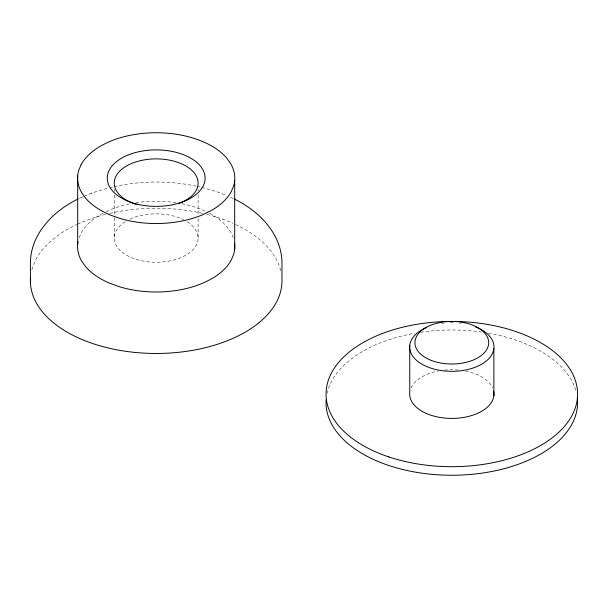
<?xml version="1.0" encoding="UTF-8"?>
<svg xmlns="http://www.w3.org/2000/svg" width="608" height="608" viewBox="0 0 608 608"><rect width="100%" height="100%" fill="white"/><g stroke="black" fill="none" stroke-linecap="round" stroke-linejoin="round"><path stroke-width="0.46" stroke-dasharray="3.04 2.28" d="M79.162 237.72L81.183 232.993A78.614 45.387 0 0 1 101.825 213.818L103.337 213.081M106.354 211.614L109.372 210.14A78.614 45.387 0 0 1 130.758 203.657M83.235 196.703L78.911 198.55L80.195 198.003M84.094 196.331L92.089 192.911L108.65 187.864M91.01 193.374L92.089 192.911M109.562 187.652L113.217 186.793M114.137 186.58C141.003 180.637 169.214 180.508 196.148 186.132M197.076 186.337L200.754 187.158M201.674 187.363L218.401 192.227L226.146 195.411M230.455 197.182L233.29 198.558M198.102 189.194L198.102 191.087M198.102 194.879L198.102 214.784M198.102 218.576L198.102 238.473M114.258 189.293L114.258 191.193M114.258 194.986L114.258 216.775M114.258 217.725L114.258 237.629M327.028 393.467A125.788 72.626 0 0 1 414.717 333.237M420.63 332.272A125.788 72.626 0 0 1 481.49 332.052M488.27 333.123A125.788 72.626 0 0 1 576.186 391.772M411.023 387.904A42.165 24.343 0 0 1 438.391 370.994M444.623 370.082A42.165 24.343 0 0 1 459.268 370.105M465.5 371.04A42.165 24.343 0 0 1 492.579 387.851M441.94 323.334A42.165 24.343 0 0 1 443.726 323.114M450.118 322.681A42.165 24.343 0 0 1 454.708 322.719M459.268 323.046A42.165 24.343 0 0 1 461.084 323.251M31.882 269.709A125.788 72.626 0 0 1 76.714 224.55M77.535 224.17A125.788 72.626 0 0 1 106.043 214.244M109.691 213.362A125.788 72.626 0 0 1 203.224 213.492M206.864 214.381A125.788 72.626 0 0 1 232.97 223.326M235.448 224.451A125.788 72.626 0 0 1 281.208 272.87M135.911 202.753A78.614 45.387 0 0 1 176.753 202.798M181.906 203.718A78.614 45.387 0 0 1 193.405 206.629L201.788 209.638A78.614 45.387 0 0 1 207.822 212.39M209.456 213.233A78.614 45.387 0 0 1 226.997 226.898L230.721 232.18A78.614 45.387 0 0 1 233.267 237.682M187.241 221.791A41.929 24.206 0 0 1 186.238 254.927A41.929 24.206 0 0 1 128.896 256.432L125.119 254.311A41.929 24.206 0 0 1 126.122 221.175M130.021 219.131A41.929 24.206 0 0 1 183.472 219.67"/><path stroke-width="0.91" d="M78.136 198.976C53.147 210.892 30.134 234.498 30.4 263.819L30.4 281.527M234.08 198.976C258.78 210.619 281.466 233.639 281.96 262.451L281.96 280.159A125.788 72.626 0 0 1 154.204 353.461A125.788 72.626 0 0 1 30.499 277.879M493.878 348.673L493.878 395.74M409.754 345.329L409.754 392.396A42.165 24.343 0 0 0 452.861 418.403A42.165 24.343 0 0 0 493.681 391.187M234.688 180.561L234.688 249.029M77.68 175.712L77.68 244.188M577.357 398.126A125.788 72.626 0 0 1 453.287 475.243A125.788 72.626 0 0 1 326.116 399.828M475.357 326.808A42.165 24.343 0 0 1 483.968 362.748A42.165 24.343 0 0 1 421.146 363.706A42.165 24.343 0 0 1 426.451 327.552M234.597 243.329A78.614 45.387 0 0 1 233.54 254.691L231.177 260.224A78.614 45.387 0 0 1 210.535 279.399L202.988 283.077A78.614 45.387 0 0 1 118.955 286.588L110.572 283.579A78.614 45.387 0 0 1 85.363 266.319L81.647 261.037A78.614 45.387 0 0 1 78.014 241.748M178.919 203.422A41.929 24.206 0 0 0 190.122 168.872A41.929 24.206 0 0 0 129.747 164.297A41.929 24.206 0 0 0 125.119 199.348L128.896 201.468A41.929 24.206 0 0 0 133.099 203.292M136.884 204.577A41.929 24.206 0 0 1 133.836 203.566M81.183 164.517L78.82 170.058A78.614 45.387 0 0 0 81.647 192.569L85.363 197.851A78.614 45.387 0 0 0 110.572 215.11L118.955 218.12A78.614 45.387 0 0 0 202.988 214.609L210.535 210.93A78.614 45.387 0 0 0 231.177 191.756L233.54 186.223A78.614 45.387 0 0 0 230.721 163.704L226.997 158.43A78.614 45.387 0 0 0 201.788 141.17L193.405 138.16A78.614 45.387 0 0 0 109.372 141.672L101.825 145.342A78.614 45.387 0 0 0 81.183 164.517M124.344 199.584L119.943 197.114A48.921 28.242 0 0 1 143.853 150.807A48.921 28.242 0 0 1 203.847 184.49A48.921 28.242 0 0 1 124.344 199.584M388.831 456.927A125.788 72.626 0 0 0 577.6 394.128A125.788 72.626 0 0 0 389.006 331.147A125.788 72.626 0 0 0 388.831 456.927M431.216 360.377A36.883 21.295 0 0 0 488.612 344.181A36.883 21.295 0 0 0 435.609 323.585A36.883 21.295 0 0 0 431.216 360.377"/></g></svg>
